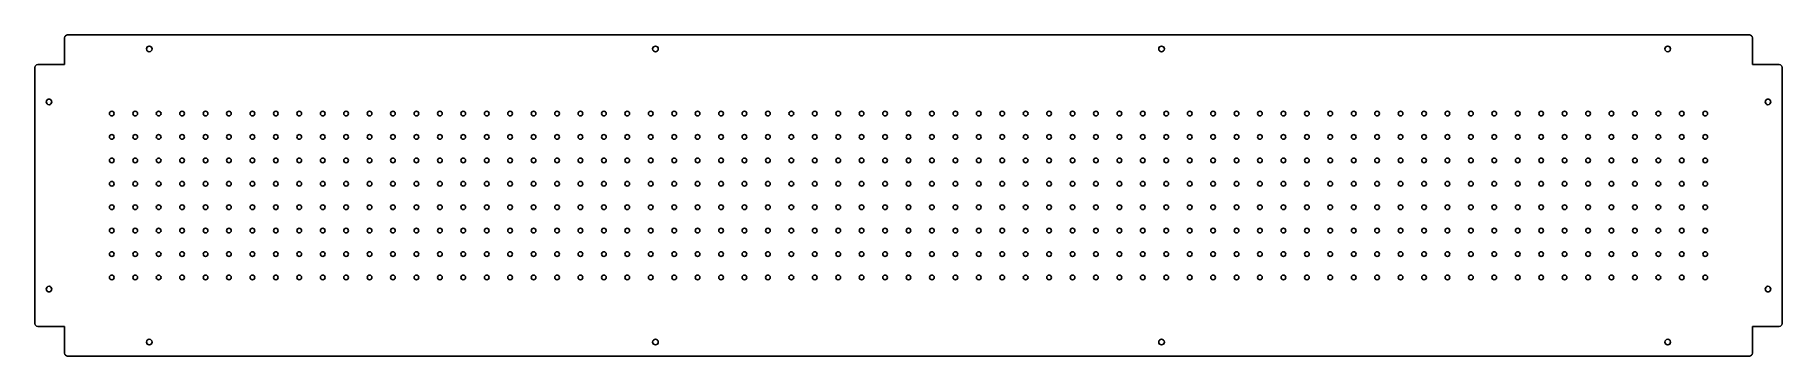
# Model space of a CAD drawing. Header units: millimetres. Extents: x 0 to 1864, y 0 to 343.
import ezdxf

# ---------------------------------------------------------------- set-up
doc = ezdxf.new("R2010")
doc.units = ezdxf.units.MM

msp = doc.modelspace()

# ---------------------------------------------------------------- linework, layer by layer
at = {"color": 7, "linetype": 'Continuous', "lineweight": 25}
for p, q in [((31.7, 311.3), (31.7, 340)), ((34.7, 343), (1829.3, 343)), ((1832.3, 311.3), (1832.3, 340)), ((0, 34.7), (0, 308.3)), ((3, 311.3), (31.7, 311.3)), ((1832.3, 311.3), (1861, 311.3)), ((1864, 308.3), (1864, 34.7)), ((3, 31.7), (31.7, 31.7)), ((31.7, 31.7), (31.7, 3)), ((1832.3, 31.7), (1861, 31.7)), ((1832.3, 31.7), (1832.3, 3)), ((1829.3, 0), (34.7, 0))]:
    msp.add_line(p, q, dxfattribs=at)
for centre, radius in [((122, 328), 3), ((662, 328), 3), ((1202, 328), 3), ((1742, 328), 3), ((15, 271.5), 3), ((82, 259), 2.5), ((107, 259), 2.5), ((132, 259), 2.5), ((157, 259), 2.5), ((182, 259), 2.5), ((207, 259), 2.5), ((232, 259), 2.5), ((257, 259), 2.5), ((282, 259), 2.5), ((307, 259), 2.5), ((332, 259), 2.5), ((357, 259), 2.5), ((382, 259), 2.5), ((407, 259), 2.5), ((432, 259), 2.5), ((457, 259), 2.5), ((482, 259), 2.5), ((507, 259), 2.5), ((532, 259), 2.5), ((557, 259), 2.5), ((582, 259), 2.5), ((607, 259), 2.5), ((632, 259), 2.5), ((657, 259), 2.5), ((682, 259), 2.5), ((707, 259), 2.5), ((732, 259), 2.5), ((757, 259), 2.5), ((782, 259), 2.5), ((807, 259), 2.5), ((832, 259), 2.5), ((857, 259), 2.5), ((882, 259), 2.5), ((907, 259), 2.5), ((932, 259), 2.5), ((957, 259), 2.5), ((982, 259), 2.5), ((1007, 259), 2.5), ((1032, 259), 2.5), ((1057, 259), 2.5), ((1082, 259), 2.5), ((1107, 259), 2.5), ((1132, 259), 2.5), ((1157, 259), 2.5), ((1182, 259), 2.5), ((1207, 259), 2.5), ((1232, 259), 2.5), ((1257, 259), 2.5), ((1282, 259), 2.5), ((1307, 259), 2.5), ((1332, 259), 2.5), ((1357, 259), 2.5), ((1382, 259), 2.5), ((1407, 259), 2.5), ((1432, 259), 2.5), ((1457, 259), 2.5), ((1482, 259), 2.5), ((1507, 259), 2.5), ((1532, 259), 2.5), ((1557, 259), 2.5), ((1582, 259), 2.5), ((1607, 259), 2.5), ((1632, 259), 2.5), ((1657, 259), 2.5), ((1682, 259), 2.5), ((1707, 259), 2.5), ((1732, 259), 2.5), ((1757, 259), 2.5), ((1782, 259), 2.5), ((1849, 271.5), 3), ((82, 234), 2.5), ((107, 234), 2.5), ((132, 234), 2.5), ((157, 234), 2.5), ((182, 234), 2.5), ((207, 234), 2.5), ((232, 234), 2.5), ((257, 234), 2.5), ((282, 234), 2.5), ((307, 234), 2.5), ((332, 234), 2.5), ((357, 234), 2.5), ((382, 234), 2.5), ((407, 234), 2.5), ((432, 234), 2.5), ((457, 234), 2.5), ((482, 234), 2.5), ((507, 234), 2.5), ((532, 234), 2.5), ((557, 234), 2.5), ((582, 234), 2.5), ((607, 234), 2.5), ((632, 234), 2.5), ((657, 234), 2.5), ((682, 234), 2.5), ((707, 234), 2.5), ((732, 234), 2.5), ((757, 234), 2.5), ((782, 234), 2.5), ((807, 234), 2.5), ((832, 234), 2.5), ((857, 234), 2.5), ((882, 234), 2.5), ((907, 234), 2.5), ((932, 234), 2.5), ((957, 234), 2.5), ((982, 234), 2.5), ((1007, 234), 2.5), ((1032, 234), 2.5), ((1057, 234), 2.5), ((1082, 234), 2.5), ((1107, 234), 2.5), ((1132, 234), 2.5), ((1157, 234), 2.5), ((1182, 234), 2.5), ((1207, 234), 2.5), ((1232, 234), 2.5), ((1257, 234), 2.5), ((1282, 234), 2.5), ((1307, 234), 2.5), ((1332, 234), 2.5), ((1357, 234), 2.5), ((1382, 234), 2.5), ((1407, 234), 2.5), ((1432, 234), 2.5), ((1457, 234), 2.5), ((1482, 234), 2.5), ((1507, 234), 2.5), ((1532, 234), 2.5), ((1557, 234), 2.5), ((1582, 234), 2.5), ((1607, 234), 2.5), ((1632, 234), 2.5), ((1657, 234), 2.5), ((1682, 234), 2.5), ((1707, 234), 2.5), ((1732, 234), 2.5), ((1757, 234), 2.5), ((1782, 234), 2.5), ((82, 209), 2.5), ((107, 209), 2.5), ((132, 209), 2.5), ((157, 209), 2.5), ((182, 209), 2.5), ((207, 209), 2.5), ((232, 209), 2.5), ((257, 209), 2.5), ((282, 209), 2.5), ((307, 209), 2.5), ((332, 209), 2.5), ((357, 209), 2.5), ((382, 209), 2.5), ((407, 209), 2.5), ((432, 209), 2.5), ((457, 209), 2.5), ((482, 209), 2.5), ((507, 209), 2.5), ((532, 209), 2.5), ((557, 209), 2.5), ((582, 209), 2.5), ((607, 209), 2.5), ((632, 209), 2.5), ((657, 209), 2.5), ((682, 209), 2.5), ((707, 209), 2.5), ((732, 209), 2.5), ((757, 209), 2.5), ((782, 209), 2.5), ((807, 209), 2.5), ((832, 209), 2.5), ((857, 209), 2.5), ((882, 209), 2.5), ((907, 209), 2.5), ((932, 209), 2.5), ((957, 209), 2.5), ((982, 209), 2.5), ((1007, 209), 2.5), ((1032, 209), 2.5), ((1057, 209), 2.5), ((1082, 209), 2.5), ((1107, 209), 2.5), ((1132, 209), 2.5), ((1157, 209), 2.5), ((1182, 209), 2.5), ((1207, 209), 2.5), ((1232, 209), 2.5), ((1257, 209), 2.5), ((1282, 209), 2.5), ((1307, 209), 2.5), ((1332, 209), 2.5), ((1357, 209), 2.5), ((1382, 209), 2.5), ((1407, 209), 2.5), ((1432, 209), 2.5), ((1457, 209), 2.5), ((1482, 209), 2.5), ((1507, 209), 2.5), ((1532, 209), 2.5), ((1557, 209), 2.5), ((1582, 209), 2.5), ((1607, 209), 2.5), ((1632, 209), 2.5), ((1657, 209), 2.5), ((1682, 209), 2.5), ((1707, 209), 2.5), ((1732, 209), 2.5), ((1757, 209), 2.5), ((1782, 209), 2.5), ((82, 184), 2.5), ((107, 184), 2.5), ((132, 184), 2.5), ((157, 184), 2.5), ((182, 184), 2.5), ((207, 184), 2.5), ((232, 184), 2.5), ((257, 184), 2.5), ((282, 184), 2.5), ((307, 184), 2.5), ((332, 184), 2.5), ((357, 184), 2.5), ((382, 184), 2.5), ((407, 184), 2.5), ((432, 184), 2.5), ((457, 184), 2.5), ((482, 184), 2.5), ((507, 184), 2.5), ((532, 184), 2.5), ((557, 184), 2.5), ((582, 184), 2.5), ((607, 184), 2.5), ((632, 184), 2.5), ((657, 184), 2.5), ((682, 184), 2.5), ((707, 184), 2.5), ((732, 184), 2.5), ((757, 184), 2.5), ((782, 184), 2.5), ((807, 184), 2.5), ((832, 184), 2.5), ((857, 184), 2.5), ((882, 184), 2.5), ((907, 184), 2.5), ((932, 184), 2.5), ((957, 184), 2.5), ((982, 184), 2.5), ((1007, 184), 2.5), ((1032, 184), 2.5), ((1057, 184), 2.5), ((1082, 184), 2.5), ((1107, 184), 2.5), ((1132, 184), 2.5), ((1157, 184), 2.5), ((1182, 184), 2.5), ((1207, 184), 2.5), ((1232, 184), 2.5), ((1257, 184), 2.5), ((1282, 184), 2.5), ((1307, 184), 2.5), ((1332, 184), 2.5), ((1357, 184), 2.5), ((1382, 184), 2.5), ((1407, 184), 2.5), ((1432, 184), 2.5), ((1457, 184), 2.5), ((1482, 184), 2.5), ((1507, 184), 2.5), ((1532, 184), 2.5), ((1557, 184), 2.5), ((1582, 184), 2.5), ((1607, 184), 2.5), ((1632, 184), 2.5), ((1657, 184), 2.5), ((1682, 184), 2.5), ((1707, 184), 2.5), ((1732, 184), 2.5), ((1757, 184), 2.5), ((1782, 184), 2.5), ((82, 159), 2.5), ((107, 159), 2.5), ((132, 159), 2.5), ((157, 159), 2.5), ((182, 159), 2.5), ((207, 159), 2.5), ((232, 159), 2.5), ((257, 159), 2.5), ((282, 159), 2.5), ((307, 159), 2.5), ((332, 159), 2.5), ((357, 159), 2.5), ((382, 159), 2.5), ((407, 159), 2.5), ((432, 159), 2.5), ((457, 159), 2.5), ((482, 159), 2.5), ((507, 159), 2.5), ((532, 159), 2.5), ((557, 159), 2.5), ((582, 159), 2.5), ((607, 159), 2.5), ((632, 159), 2.5), ((657, 159), 2.5), ((682, 159), 2.5), ((707, 159), 2.5), ((732, 159), 2.5), ((757, 159), 2.5), ((782, 159), 2.5), ((807, 159), 2.5), ((832, 159), 2.5), ((857, 159), 2.5), ((882, 159), 2.5), ((907, 159), 2.5), ((932, 159), 2.5), ((957, 159), 2.5), ((982, 159), 2.5), ((1007, 159), 2.5), ((1032, 159), 2.5), ((1057, 159), 2.5), ((1082, 159), 2.5), ((1107, 159), 2.5), ((1132, 159), 2.5), ((1157, 159), 2.5), ((1182, 159), 2.5), ((1207, 159), 2.5), ((1232, 159), 2.5), ((1257, 159), 2.5), ((1282, 159), 2.5), ((1307, 159), 2.5), ((1332, 159), 2.5), ((1357, 159), 2.5), ((1382, 159), 2.5), ((1407, 159), 2.5), ((1432, 159), 2.5), ((1457, 159), 2.5), ((1482, 159), 2.5), ((1507, 159), 2.5), ((1532, 159), 2.5), ((1557, 159), 2.5), ((1582, 159), 2.5), ((1607, 159), 2.5), ((1632, 159), 2.5), ((1657, 159), 2.5), ((1682, 159), 2.5), ((1707, 159), 2.5), ((1732, 159), 2.5), ((1757, 159), 2.5), ((1782, 159), 2.5), ((82, 134), 2.5), ((107, 134), 2.5), ((132, 134), 2.5), ((157, 134), 2.5), ((182, 134), 2.5), ((207, 134), 2.5), ((232, 134), 2.5), ((257, 134), 2.5), ((282, 134), 2.5), ((307, 134), 2.5), ((332, 134), 2.5), ((357, 134), 2.5), ((382, 134), 2.5), ((407, 134), 2.5), ((432, 134), 2.5), ((457, 134), 2.5), ((482, 134), 2.5), ((507, 134), 2.5), ((532, 134), 2.5), ((557, 134), 2.5), ((582, 134), 2.5), ((607, 134), 2.5), ((632, 134), 2.5), ((657, 134), 2.5), ((682, 134), 2.5), ((707, 134), 2.5), ((732, 134), 2.5), ((757, 134), 2.5), ((782, 134), 2.5), ((807, 134), 2.5), ((832, 134), 2.5), ((857, 134), 2.5), ((882, 134), 2.5), ((907, 134), 2.5), ((932, 134), 2.5), ((957, 134), 2.5), ((982, 134), 2.5), ((1007, 134), 2.5), ((1032, 134), 2.5), ((1057, 134), 2.5), ((1082, 134), 2.5), ((1107, 134), 2.5), ((1132, 134), 2.5), ((1157, 134), 2.5), ((1182, 134), 2.5), ((1207, 134), 2.5), ((1232, 134), 2.5), ((1257, 134), 2.5), ((1282, 134), 2.5), ((1307, 134), 2.5), ((1332, 134), 2.5), ((1357, 134), 2.5), ((1382, 134), 2.5), ((1407, 134), 2.5), ((1432, 134), 2.5), ((1457, 134), 2.5), ((1482, 134), 2.5), ((1507, 134), 2.5), ((1532, 134), 2.5), ((1557, 134), 2.5), ((1582, 134), 2.5), ((1607, 134), 2.5), ((1632, 134), 2.5), ((1657, 134), 2.5), ((1682, 134), 2.5), ((1707, 134), 2.5), ((1732, 134), 2.5), ((1757, 134), 2.5), ((1782, 134), 2.5), ((82, 109), 2.5), ((107, 109), 2.5), ((132, 109), 2.5), ((157, 109), 2.5), ((182, 109), 2.5), ((207, 109), 2.5), ((232, 109), 2.5), ((257, 109), 2.5), ((282, 109), 2.5), ((307, 109), 2.5), ((332, 109), 2.5), ((357, 109), 2.5), ((382, 109), 2.5), ((407, 109), 2.5), ((432, 109), 2.5), ((457, 109), 2.5), ((482, 109), 2.5), ((507, 109), 2.5), ((532, 109), 2.5), ((557, 109), 2.5), ((582, 109), 2.5), ((607, 109), 2.5), ((632, 109), 2.5), ((657, 109), 2.5), ((682, 109), 2.5), ((707, 109), 2.5), ((732, 109), 2.5), ((757, 109), 2.5), ((782, 109), 2.5), ((807, 109), 2.5), ((832, 109), 2.5), ((857, 109), 2.5), ((882, 109), 2.5), ((907, 109), 2.5), ((932, 109), 2.5), ((957, 109), 2.5), ((982, 109), 2.5), ((1007, 109), 2.5), ((1032, 109), 2.5), ((1057, 109), 2.5), ((1082, 109), 2.5), ((1107, 109), 2.5), ((1132, 109), 2.5), ((1157, 109), 2.5), ((1182, 109), 2.5), ((1207, 109), 2.5), ((1232, 109), 2.5), ((1257, 109), 2.5), ((1282, 109), 2.5), ((1307, 109), 2.5), ((1332, 109), 2.5), ((1357, 109), 2.5), ((1382, 109), 2.5), ((1407, 109), 2.5), ((1432, 109), 2.5), ((1457, 109), 2.5), ((1482, 109), 2.5), ((1507, 109), 2.5), ((1532, 109), 2.5), ((1557, 109), 2.5), ((1582, 109), 2.5), ((1607, 109), 2.5), ((1632, 109), 2.5), ((1657, 109), 2.5), ((1682, 109), 2.5), ((1707, 109), 2.5), ((1732, 109), 2.5), ((1757, 109), 2.5), ((1782, 109), 2.5), ((82, 84), 2.5), ((107, 84), 2.5), ((132, 84), 2.5), ((157, 84), 2.5), ((182, 84), 2.5), ((207, 84), 2.5), ((232, 84), 2.5), ((257, 84), 2.5), ((282, 84), 2.5), ((307, 84), 2.5), ((332, 84), 2.5), ((357, 84), 2.5), ((382, 84), 2.5), ((407, 84), 2.5), ((432, 84), 2.5), ((457, 84), 2.5), ((482, 84), 2.5), ((507, 84), 2.5), ((532, 84), 2.5), ((557, 84), 2.5), ((582, 84), 2.5), ((607, 84), 2.5), ((632, 84), 2.5), ((657, 84), 2.5), ((682, 84), 2.5), ((707, 84), 2.5), ((732, 84), 2.5), ((757, 84), 2.5), ((782, 84), 2.5), ((807, 84), 2.5), ((832, 84), 2.5), ((857, 84), 2.5), ((882, 84), 2.5), ((907, 84), 2.5), ((932, 84), 2.5), ((957, 84), 2.5), ((982, 84), 2.5), ((1007, 84), 2.5), ((1032, 84), 2.5), ((1057, 84), 2.5), ((1082, 84), 2.5), ((1107, 84), 2.5), ((1132, 84), 2.5), ((1157, 84), 2.5), ((1182, 84), 2.5), ((1207, 84), 2.5), ((1232, 84), 2.5), ((1257, 84), 2.5), ((1282, 84), 2.5), ((1307, 84), 2.5), ((1332, 84), 2.5), ((1357, 84), 2.5), ((1382, 84), 2.5), ((1407, 84), 2.5), ((1432, 84), 2.5), ((1457, 84), 2.5), ((1482, 84), 2.5), ((1507, 84), 2.5), ((1532, 84), 2.5), ((1557, 84), 2.5), ((1582, 84), 2.5), ((1607, 84), 2.5), ((1632, 84), 2.5), ((1657, 84), 2.5), ((1682, 84), 2.5), ((1707, 84), 2.5), ((1732, 84), 2.5), ((1757, 84), 2.5), ((1782, 84), 2.5), ((15, 71.5), 3), ((1849, 71.5), 3), ((122, 15), 3), ((662, 15), 3), ((1202, 15), 3), ((1742, 15), 3)]:
    msp.add_circle(centre, radius, dxfattribs=at)
for centre, start, end in [((34.7, 340), 90, 180), ((1829.3, 340), 0, 90), ((3, 308.3), 90, 180), ((1861, 308.3), 0, 90), ((3, 34.7), 180, 270), ((1861, 34.7), 270, 0), ((34.7, 3), 180, 270), ((1829.3, 3), 270, 0)]:
    msp.add_arc(centre, 3, start, end, dxfattribs=at)

doc.saveas('drawing.dxf')
